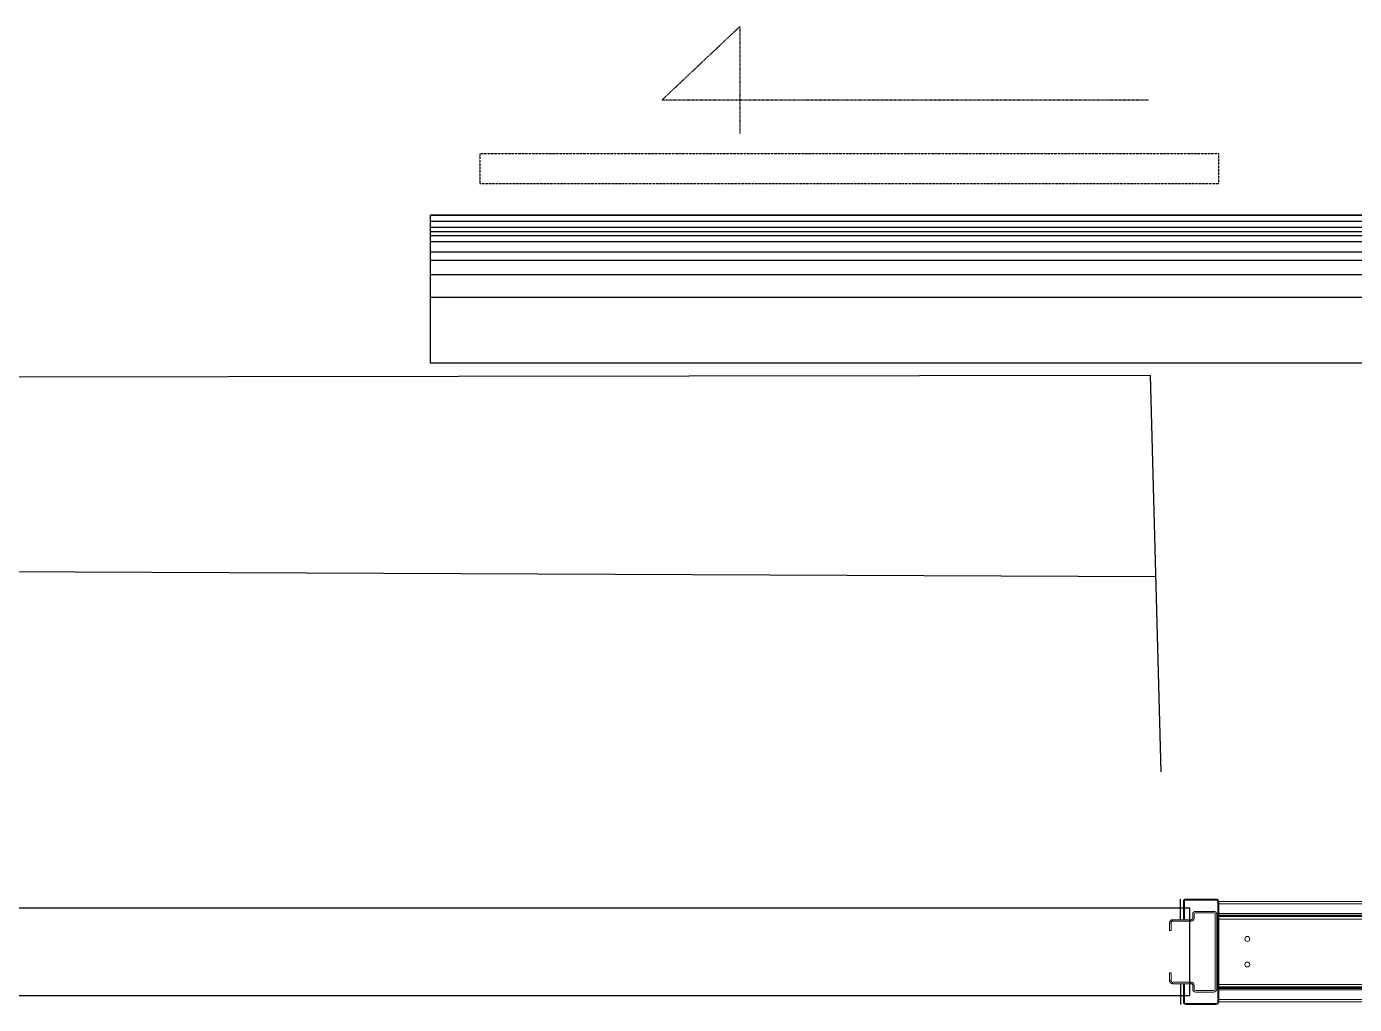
# Model space of a CAD drawing. Header units: millimetres. Extents: x 2822564 to 2991989, y -324396 to -253399.
# Drawn here: x 2846183 to 2847531, y -296869 to -295876 of the extents above; entities that cross this region are included whole.
import ezdxf

# ---------------------------------------------------------------- set-up
doc = ezdxf.new("R2010")
doc.units = ezdxf.units.MM
doc.linetypes.add('Grid Line', pattern=[0.022225, 0.0127, -0.003175, 0.003175, -0.003175])
doc.linetypes.add('HIDDEN', pattern=[0.375, 0.25, -0.125])
for name, color, linetype in [('Azbilt', 10, 'Continuous'), ('Runner', 30, 'Continuous'), ('Sliding Door 1500', 54, 'Continuous')]:
    doc.layers.add(name, color=color, linetype=linetype)
doc.styles.add('Annotative', font='arial.ttf')
doc.dimstyles.new('RUNNER saghf', dxfattribs={"dimtxt": 150, "dimasz": 60, "dimexe": 0.18, "dimexo": 0.0625, "dimgap": 0.09, "dimtad": 0, "dimtih": 1, "dimtoh": 1, "dimdec": 4, "dimzin": 0, "dimdsep": 46, "dimtxsty": 'Annotative', "dimblk": 'OBLIQUE', "dimcen": 0.09, "dimclrd": 140, "dimclre": 140, "dimclrt": 230, "dimazin": 0, "dimtfac": 1, "dimtdec": 4, "dimtofl": 0, "dimtmove": 0, "dimatfit": 3, "dimldrblk": 'OBLIQUE', "dimfxl": 1, "dimtolj": 1, "dimtzin": 0, "dimarcsym": 0})

# ---------------------------------------------------------------- blocks, each defined once
blk = doc.blocks.new('6&10 - (+20)')
at = {"layer": 'Azbilt'}
for p, q in [((1571564.7, -508721.8), (1573926.3, -508704.9)), ((1573926.3, -508704.9), (1573939.6, -509107.4)), ((1573933.1, -508909.5), (1571957.4, -508912.9))]:
    blk.add_line(p, q, dxfattribs=at)
blk = doc.blocks.new('_Oblique')
at = {"color": 0, "linetype": 'ByBlock', "lineweight": -2}
blk.add_line((-0.5, -0.5), (0.5, 0.5), dxfattribs=at)
blk = doc.blocks.new('*D26')
at = {"color": 140, "lineweight": -2, "ltscale": 10, "transparency": 16777216}
for p, q in [((337696.4, -1958494.3), (337696.4, -1958493.9)), ((337696.4, -1958494.1), (338338.1, -1958494.1)), ((339268.2, -1958494.1), (338626.5, -1958494.1)), ((339268.2, -1958494.3), (339268.2, -1958493.9))]:
    blk.add_line(p, q, dxfattribs=at)
at = {"layer": 'Defpoints', "color": 0, "ltscale": 10, "transparency": 16777216}
for p in [(339268.2, -1958494.1), (337696.4, -1958728.3, 0), (339268.2, -1958728.3, 0)]:
    blk.add_point(p, dxfattribs=at)
at = {"color": 140, "lineweight": -2, "ltscale": 10, "transparency": 16777216, "xscale": 60, "yscale": 60, "zscale": 60, "rotation": 180}
blk.add_blockref('_Oblique', (337696.4, -1958494.1), dxfattribs=at)
at = {"color": 140, "lineweight": -2, "ltscale": 10, "transparency": 16777216, "xscale": 60, "yscale": 60, "zscale": 60}
blk.add_blockref('_Oblique', (339268.2, -1958494.1), dxfattribs=at)
at = {"color": 230, "ltscale": 10, "transparency": 16777216, "insert": (338482.3, -1958494.1), "char_height": 100, "attachment_point": 5, "style": 'Annotative', "bg_fill": 3, "box_fill_scale": 1.1, "bg_fill_color": 256, "bg_fill_true_color": 13158600, "bg_fill_transparency": 0}
blk.add_mtext('\\A1;1572', dxfattribs=at)
blk = doc.blocks.new('Sliding Door 1500')
at = {"layer": 'Sliding Door 1500', "color": 240, "linetype": 'Continuous', "lineweight": 15, "extrusion": (0, 6.69664e-08, 1)}
for p, q in [((339232.3, -1958710.8, 0), (337732.3, -1958710.8, 0)), ((339232.3, -1958713.3, 0), (337732.3, -1958713.3, 0)), ((339232.3, -1958723, 0), (337732.3, -1958723, 0)), ((339232.3, -1958724.5, 0), (337732.3, -1958724.5, 0)), ((339232.3, -1958725.5, 0), (337732.3, -1958725.5, 0)), ((339232.3, -1958726, 0), (337732.3, -1958726, 0)), ((339232.3, -1958728.5, 0), (337732.3, -1958728.5, 0)), ((339232.3, -1958795, 0), (337732.3, -1958795, 0)), ((339232.3, -1958797.5, 0), (337732.3, -1958797.5, 0)), ((339232.3, -1958798, 0), (337732.3, -1958798, 0)), ((339232.3, -1958799, 0), (337732.3, -1958799, 0)), ((339232.3, -1958800.5, 0), (337732.3, -1958800.5, 0)), ((339232.3, -1958810.3, 0), (337732.3, -1958810.3, 0)), ((339232.3, -1958812.8, 0), (337732.3, -1958812.8, 0))]:
    blk.add_line(p, q, dxfattribs=at)
at = {"layer": 'Sliding Door 1500', "color": 122, "linetype": 'Continuous', "lineweight": 15, "extrusion": (0, 6.69664e-08, 1)}
for p, q in [((339232.3, -1958710.8, 0), (339233.3, -1958710.8, 0)), ((339232.3, -1958710.8, 0), (339232.3, -1958723, 0)), ((339232.3, -1958713.3, 0), (339232.3, -1958723, 0)), ((339233.3, -1958710.8, 0), (339233.3, -1958812.8, 0)), ((339234.8, -1958709.3, 0), (339234.8, -1958708.3, 0)), ((339265.7, -1958708.3, 0), (339234.8, -1958708.3, 0)), ((339265.7, -1958709.3, 0), (339234.8, -1958709.3, 0)), ((339265.7, -1958708.3, 0), (339265.7, -1958709.3, 0)), ((339267.2, -1958710.8, 0), (339268.2, -1958710.8, 0)), ((339267.2, -1958728.3, 0), (339267.2, -1958710.8, 0)), ((339268.2, -1958728.3, 0), (339268.2, -1958710.8, 0)), ((339232.3, -1958723, 0), (339232.3, -1958724.5, 0)), ((339232.3, -1958724.5, 0), (339232.3, -1958725.5, 0)), ((339232.3, -1958725.5, 0), (339232.3, -1958726, 0)), ((339232.3, -1958726, 0), (339232.3, -1958728.5, 0)), ((339232.3, -1958728.5, 0), (339232.3, -1958795, 0)), ((339234.3, -1958723.8, 0), (339234.3, -1958799.8, 0)), ((339235.8, -1958723.8, 0), (339235.8, -1958799.8, 0)), ((339255.7, -1958720.8, 0), (339237.3, -1958720.8, 0)), ((339255.7, -1958722.3, 0), (339237.3, -1958722.3, 0)), ((339257.2, -1958727.8, 0), (339257.2, -1958723.8, 0)), ((339258.7, -1958727.8, 0), (339258.7, -1958723.8, 0)), ((339267.2, -1958728.3, 0), (339268.2, -1958728.3, 0)), ((339260.2, -1958729.3, 0), (339279.2, -1958729.3, 0)), ((339260.2, -1958730.8, 0), (339260.2, -1958729.3, 0)), ((339260.2, -1958730.8, 0), (339279.2, -1958730.8, 0)), ((339279.2, -1958729.3, 0), (339279.2, -1958730.8, 0)), ((339280.7, -1958732.3, 0), (339282.2, -1958732.3, 0)), ((339280.7, -1958732.3, 0), (339280.7, -1958740.3, 0)), ((339280.7, -1958740.3, 0), (339282.2, -1958740.3, 0)), ((339282.2, -1958732.3, 0), (339282.2, -1958740.3, 0)), ((339232.3, -1958795, 0), (339232.3, -1958797.5, 0)), ((339257.2, -1958799.8, 0), (339257.2, -1958795.8, 0)), ((339258.7, -1958799.8, 0), (339258.7, -1958795.8, 0)), ((339279.2, -1958792.8, 0), (339260.2, -1958792.8, 0)), ((339260.2, -1958794.3, 0), (339260.2, -1958792.8, 0)), ((339279.2, -1958794.3, 0), (339260.2, -1958794.3, 0)), ((339268.2, -1958795.3, 0), (339267.2, -1958795.3, 0)), ((339267.2, -1958812.8, 0), (339267.2, -1958795.3, 0)), ((339268.2, -1958812.8, 0), (339268.2, -1958795.3, 0)), ((339279.2, -1958792.8, 0), (339279.2, -1958794.3, 0)), ((339282.2, -1958783.3, 0), (339280.7, -1958783.3, 0)), ((339280.7, -1958783.3, 0), (339280.7, -1958791.3, 0)), ((339282.2, -1958791.3, 0), (339280.7, -1958791.3, 0)), ((339282.2, -1958783.3, 0), (339282.2, -1958791.3, 0)), ((339232.3, -1958797.5, 0), (339232.3, -1958798, 0)), ((339232.3, -1958798, 0), (339232.3, -1958799, 0)), ((339232.3, -1958799, 0), (339232.3, -1958800.5, 0)), ((339232.3, -1958800.5, 0), (339232.3, -1958810.3, 0)), ((339232.3, -1958800.5, 0), (339232.3, -1958812.8, 0)), ((339237.3, -1958801.3, 0), (339255.7, -1958801.3, 0)), ((339237.3, -1958802.8, 0), (339255.7, -1958802.8, 0)), ((339233.3, -1958812.8, 0), (339232.3, -1958812.8, 0)), ((339234.8, -1958815.3, 0), (339234.8, -1958814.3, 0)), ((339234.8, -1958814.3, 0), (339265.7, -1958814.3, 0)), ((339234.8, -1958815.3, 0), (339265.7, -1958815.3, 0)), ((339265.7, -1958814.3, 0), (339265.7, -1958815.3, 0)), ((339268.2, -1958812.8, 0), (339267.2, -1958812.8, 0))]:
    blk.add_line(p, q, dxfattribs=at)
at = {"layer": 'Sliding Door 1500', "color": 2, "extrusion": (0, 6.69664e-08, 1)}
for p, q in [((339271.1, -1958729.3, 0), (339271.1, -1958708.3, 0)), ((339271.1, -1958794.3, 0), (339271.1, -1958815.3, 0))]:
    blk.add_line(p, q, dxfattribs=at)
at = {"layer": 'Sliding Door 1500', "color": 46, "extrusion": (0, 6.69664e-08, 1)}
blk.add_line((339261.7, -1958717.3, 0), (339261.7, -1958806.3, 0), dxfattribs=at)
at = {"layer": 'Sliding Door 1500', "color": 30, "ltscale": 5000, "true_color": 0xf26722, "extrusion": (0, 6.69664e-08, 1)}
for p, q in [((336932.3, -1959426.2), (340032.3, -1959426.2)), ((336932.3, -1959449.2, 0), (340032.3, -1959449.2, 0)), ((336932.3, -1959463.7, 0), (340032.3, -1959463.7, 0)), ((336932.3, -1959472.1, 0), (340032.3, -1959472.1, 0)), ((336932.3, -1959482.5, 0), (340032.3, -1959482.5, 0)), ((336932.3, -1959488.7, 0), (340032.3, -1959488.7, 0)), ((336932.3, -1959492.9, 0), (340032.3, -1959492.9, 0)), ((336932.3, -1959497.1, 0), (340032.3, -1959497.1, 0)), ((336932.3, -1959503.3, 0), (340032.3, -1959503.3, 0)), ((336932.3, -1959509.6, 0), (340032.3, -1959509.6, 0))]:
    blk.add_line(p, q, dxfattribs=at)
at = {"layer": 'Sliding Door 1500', "color": 30, "ltscale": 5000, "true_color": 0xf26722, "extrusion": (0, 6.69664e-08, 1), "elevation": -0.1}
blk.add_lwpolyline([(340032.3, -1959509.6), (336932.3, -1959509.6), (336932.3, -1959359.6), (340032.3, -1959359.6)], close=True, dxfattribs=at)
at = {"layer": 'Sliding Door 1500', "color": 3, "linetype": 'HIDDEN', "extrusion": (0, 6.69664e-08, 1), "elevation": -0.1}
blk.add_lwpolyline([(339232.3, -1959572), (339982.3, -1959572), (339982.3, -1959542), (339232.3, -1959542)], close=True, dxfattribs=at)
at = {"layer": 'Sliding Door 1500', "color": 3, "linetype": 'Grid Line', "extrusion": (0, 6.69664e-08, 1), "elevation": -0.1}
blk.add_lwpolyline([(339303.7, -1959626.4), (339797.7, -1959626.4), (339718.4, -1959701.3), (339718.4, -1959592.6)], dxfattribs=at)
at = {"layer": 'Sliding Door 1500', "color": 7, "linetype": 'Continuous', "lineweight": 15, "extrusion": (0, 6.69664e-08, 1)}
for centre in [(339203.3, -1958748.8, -0.1), (339203.3, -1958774.8, -0.1)]:
    blk.add_circle(centre, 2.5, dxfattribs=at)
at = {"layer": 'Sliding Door 1500', "color": 122, "linetype": 'Continuous', "lineweight": 15, "extrusion": (0, 6.69664e-08, 1)}
for centre, radius, start, end in [((339234.8, -1958710.8, -0.1), 2.5, 90, 180), ((339234.8, -1958710.8, -0.1), 1.5, 90, 180), ((339265.7, -1958710.8, -0.1), 2.5, 0, 90), ((339265.7, -1958710.8, -0.1), 1.5, 0, 90), ((339237.3, -1958723.8, -0.1), 3, 90, 180), ((339237.3, -1958723.8, -0.1), 1.5, 90, 180), ((339255.7, -1958723.8, -0.1), 3, 0, 90), ((339255.7, -1958723.8, -0.1), 1.5, 0, 90), ((339260.2, -1958727.8, -0.1), 3, 180, 270), ((339260.2, -1958727.8, -0.1), 1.5, 180, 270), ((339279.2, -1958732.3, -0.1), 3, 0, 90), ((339279.2, -1958732.3, -0.1), 1.5, 0, 90), ((339260.2, -1958795.8, -0.1), 3, 90, 180), ((339260.2, -1958795.8, -0.1), 1.5, 90, 180), ((339279.2, -1958791.3, -0.1), 3, 270, 0), ((339279.2, -1958791.3, -0.1), 1.5, 270, 0), ((339237.3, -1958799.8, -0.1), 3, 180, 270), ((339237.3, -1958799.8, -0.1), 1.5, 180, 270), ((339255.7, -1958799.8, -0.1), 3, 270, 0), ((339255.7, -1958799.8, -0.1), 1.5, 270, 0), ((339234.8, -1958812.8, -0.1), 2.5, 180, 270), ((339234.8, -1958812.8, -0.1), 1.5, 180, 270), ((339265.7, -1958812.8, -0.1), 2.5, 270, 0), ((339265.7, -1958812.8, -0.1), 1.5, 270, 0)]:
    blk.add_arc(centre, radius, start, end, dxfattribs=at)
at = {"ltscale": 10}
dim = blk.add_linear_dim(base=(339268.2, -1958494.1, 0), p1=(337696.4, -1958728.3, 0), p2=(339268.2, -1958728.3, 0), dimstyle='RUNNER saghf', override={"dimtxt": 100, "dimdec": 0, "dimtdec": 0, "dimfxl": 0.2, "dimfxlon": 1, "dimtfill": 1, "dimarcsym": 2}, dxfattribs=at)
dim.commit()
dim.dimension.update_dxf_attribs({"geometry": '*D26', "text_midpoint": (338482.3, -1958494.1, 0)})

msp = doc.modelspace()

# ---------------------------------------------------------------- linework, layer by layer
at = {"layer": 'Runner', "ltscale": 10}
for p, q in [((2846043.8, -296771.3), (2847363.8, -296771.3)), ((2847363.8, -296860.3), (2847363.8, -296771.3, 0)), ((2846043.8, -296860.3), (2847363.8, -296860.3))]:
    msp.add_line(p, q, dxfattribs=at)

# ---------------------------------------------------------------- block references
at = {"layer": 'Azbilt', "rotation": 359.6614359560906}
msp.add_blockref('6&10 - (+20)', (1276430.6, 221765.9), dxfattribs=at)

# ---------------------------------------------------------------- next in the draw order: block references
at = {"rotation": 180}
msp.add_blockref('Sliding Door 1500', (3186625.5, -2255577.6, 0), dxfattribs=at)

doc.saveas('drawing.dxf')
